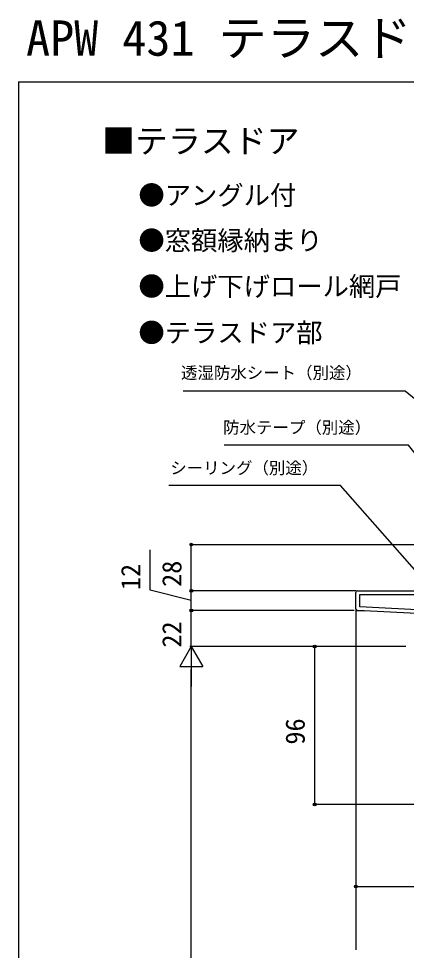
# Model space of a CAD drawing. Units: millimetres, scale not verified. Extents: x -700 to 700, y -1043 to 1035.
# Drawn here: x -700 to -464, y 469 to 1035 of the extents above; entities that cross this region are included whole.
import ezdxf
from ezdxf.enums import TextEntityAlignment as Align

# ---------------------------------------------------------------- set-up
doc = ezdxf.new("R2010")
doc.units = ezdxf.units.MM
doc.header["$LTSCALE"] = 6
for name, color, linetype in [('0-1_USER1', 3, 'Continuous'), ('0-2_YKK_11', 7, 'Continuous'), ('0-4_YKK_12', 2, 'Continuous'), ('0-7_YKK_D', 6, 'Continuous'), ('0-8_YKK_ZWAK', 7, 'Continuous')]:
    doc.layers.add(name, color=color, linetype=linetype)
doc.styles.add('ＭＳ ゴシック', font='')
doc.styles.get('ＭＳ ゴシック').set_extended_font_data('MS Gothic')

msp = doc.modelspace()

# ---------------------------------------------------------------- linework, layer by layer
at = {"layer": '0-2_YKK_11'}
for p, q in [((-495, 676.345), (-495, 686.396)), ((-495, 675.396), (-489.614, 675.114))]:
    msp.add_line(p, q, dxfattribs=at)
for points in [[(-494, 687.396), (-433.4, 687.396), (-433.4, 715.396), (-430, 715.396), (-430, 713.496), (-430.5, 712.996), (-431, 712.496), (-431, 687.396), (-380, 687.396), (-380, 683.154), (-380.12, 682.971), (-380.12, 682.421), (-380, 682.238), (-380, 679.596)], [(-443.785, 646.57), (-442.793, 652.196), (-447.6, 652.196), (-447.6, 646.84), (-447.058, 645.972), (-447.377, 645.396), (-450, 645.396), (-450, 673.038), (-494.052, 675.346)]]:
    msp.add_lwpolyline(points, dxfattribs=at)
msp.add_lwpolyline([(-450, 675.441), (-492.6, 677.674), (-492.6, 684.996), (-450, 684.996)], close=True, dxfattribs=at)
for centre, start, end in [((-494, 686.396), 90.00001, 179.99999), ((-494, 676.345), 180, 266.99997)]:
    msp.add_arc(centre, 1, start, end, dxfattribs=at)
at = {"layer": '0-4_YKK_12'}
msp.add_line((-495, 676.345), (-495, 468.895), dxfattribs=at)
at = {"layer": '0-7_YKK_D'}
for p, q in [((-433.9, 715.396), (-596, 715.396)), ((-595, 687.396), (-595, 715.396)), ((-495, 687.396), (-596, 687.396)), ((-495, 687.396), (-596, 687.396)), ((-595, 675.396), (-595, 687.396)), ((-496, 675.396), (-596, 675.396)), ((-496, 675.396), (-596, 675.396)), ((-595, 653.395), (-595, 675.396)), ((-595, 653.395), (-602, 641.271)), ((-464.5, 653.395), (-596, 653.395)), ((-464.5, 653.395), (-596, 653.395)), ((-595, 653.395), (-588, 641.271)), ((-595, 653.395), (-595, 629.147)), ((-464.5, 653.395), (-521, 653.395)), ((-520, 557.395), (-520, 653.395)), ((-602, 641.271), (-588, 641.271)), ((-595, 265.4), (-595, 639.395)), ((-458.051, 557.395), (-521, 557.395)), ((-495.005, 543.154), (-495.005, 506.395)), ((-495.005, 507.395), (-380, 507.395))]:
    msp.add_line(p, q, dxfattribs=at)
for points in [[(-431, 780.889), (-433.63, 783.044), (-465.002, 808.743), (-600.002, 808.743)], [(-431, 736.196), (-433.133, 738.844), (-462.999, 775.919), (-575.044, 775.919)], [(-455.41, 695.957), (-457.656, 698.509), (-504.261, 751.469), (-608.693, 751.469)], [(-595, 681.396), (-620, 687.699), (-620, 712.335)]]:
    msp.add_lwpolyline(points, dxfattribs=at)
for centre in [(-595, 715.396), (-595, 687.396), (-595, 687.396), (-595, 675.396), (-595, 675.396), (-520, 653.395), (-520, 557.395), (-495.005, 507.395)]:
    msp.add_circle(centre, 0.85, dxfattribs=at)
at = {"layer": '0-8_YKK_ZWAK'}
for q in [(-700, -1043.1), (700, 996.9)]:
    msp.add_line((-700, 996.9), q, dxfattribs=at)

# ---------------------------------------------------------------- texts
at = {"layer": '0-1_USER1', "style": 'ＭＳ ゴシック'}
for s, height, p in [('APW 431 テラスドア', 21.51, (-695.5, 1006.4)), ('■テラスドア', 14.66, (-649.205, 949.286)), ('●アングル付', 11.73, (-627.182, 918.627)), ('●窓額縁納まり', 11.73, (-627.182, 891.082)), ('●上げ下げロール網戸 XMWを取付けた場合', 11.73, (-627.182, 863.173)), ('●テラスドア部', 11.73, (-627.182, 834.991))]:
    msp.add_text(s, height=height, dxfattribs=at).set_placement(p, align=Align.BOTTOM_LEFT)
at = {"layer": '0-7_YKK_D', "style": 'ＭＳ ゴシック'}
for s, p in [('透湿防水シート（別途）', (-601.294, 814.103)), ('防水テープ（別途）', (-575.66, 780.835)), ('シーリング（別途）', (-607.819, 756.214))]:
    msp.add_text(s, height=7.331, dxfattribs=at).set_placement(p, align=Align.BOTTOM_LEFT)
for s, p in [('12', (-622.5, 687.744)), ('28', (-597.5, 689.714)), ('22', (-597.5, 652.759)), ('96', (-522.5, 593.759))]:
    msp.add_text(s, height=11.73, rotation=90, dxfattribs=at).set_placement(p, align=Align.BOTTOM_LEFT)

doc.saveas('drawing.dxf')
